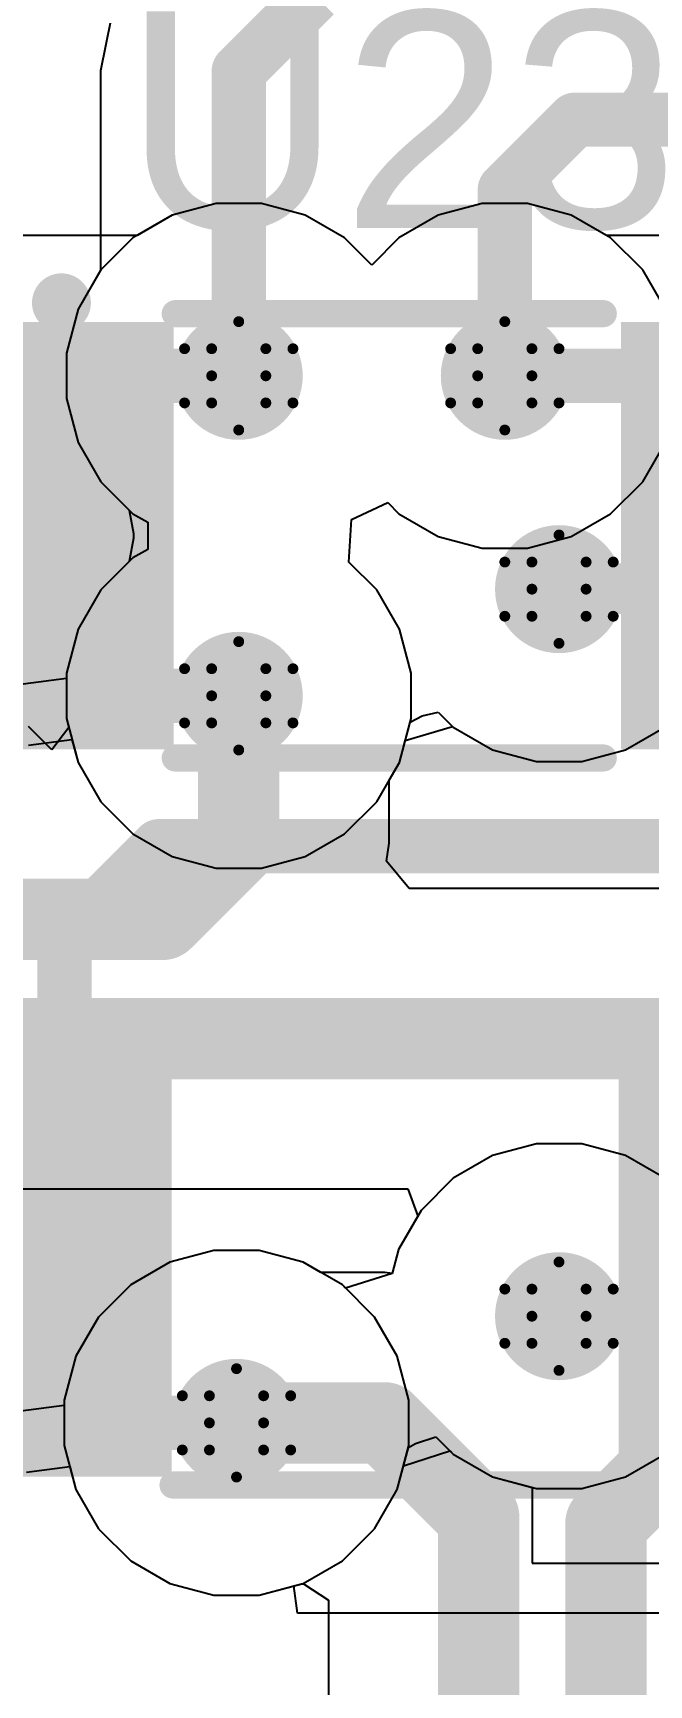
# Model space of a CAD drawing. Header units: inches. Extents: x -3 to 5437, y -3 to 5435.
# Drawn here: x 84.66 to 87.55, y 93.42 to 101.17 of the extents above; entities that cross this region are included whole.
import ezdxf

# ---------------------------------------------------------------- set-up
doc = ezdxf.new("R2010")
doc.units = ezdxf.units.IN
for name, color, linetype in [('Bottom Layer', 5, 'Continuous'), ('Drill Drawing', 1, 'Continuous'), ('GND', 16, 'Continuous'), ('PWR', 76, 'Continuous'), ('Top Layer', 1, 'Continuous'), ('Top Overlay', 2, 'Continuous'), ('Top Paste', 8, 'Continuous'), ('Top Solder', 216, 'Continuous'), ('Via Holes', 16, 'Continuous')]:
    doc.layers.add(name, color=color, linetype=linetype)
doc.styles.add('Arial', font='', dxfattribs={"height": 0.2})
doc.styles.get('Arial').set_extended_font_data('Arial')

# ---------------------------------------------------------------- blocks, each defined once
blk = doc.blocks.new('TXB0102DCUT_57')
at = {"layer": 'Top Layer'}
for points in [[(-1.95, 0.9), (-1.15, 0.9), (-1.15, 0.6), (-1.95, 0.6)], [(1.15, 0.9), (1.95, 0.9), (1.95, 0.6), (1.15, 0.6)], [(-1.95, 0.4), (-1.15, 0.4), (-1.15, 0.1), (-1.95, 0.1)], [(1.15, 0.4), (1.95, 0.4), (1.95, 0.1), (1.15, 0.1)], [(-1.95, -0.1), (-1.15, -0.1), (-1.15, -0.4), (-1.95, -0.4)], [(1.15, -0.1), (1.95, -0.1), (1.95, -0.4), (1.15, -0.4)], [(-1.95, -0.6), (-1.15, -0.6), (-1.15, -0.9), (-1.95, -0.9)], [(1.15, -0.6), (1.95, -0.6), (1.95, -0.9), (1.15, -0.9)]]:
    blk.add_hatch(color=1, dxfattribs=at).paths.add_polyline_path(points)
at = {"layer": 'Top Paste'}
for points in [[(-1.95, 0.9), (-1.15, 0.9), (-1.15, 0.6), (-1.95, 0.6)], [(1.15, 0.9), (1.95, 0.9), (1.95, 0.6), (1.15, 0.6)], [(-1.95, 0.4), (-1.15, 0.4), (-1.15, 0.1), (-1.95, 0.1)], [(1.15, 0.4), (1.95, 0.4), (1.95, 0.1), (1.15, 0.1)], [(-1.95, -0.1), (-1.15, -0.1), (-1.15, -0.4), (-1.95, -0.4)], [(1.15, -0.1), (1.95, -0.1), (1.95, -0.4), (1.15, -0.4)], [(-1.95, -0.6), (-1.15, -0.6), (-1.15, -0.9), (-1.95, -0.9)], [(1.15, -0.6), (1.95, -0.6), (1.95, -0.9), (1.15, -0.9)]]:
    blk.add_hatch(color=8, dxfattribs=at).paths.add_polyline_path(points)
at = {"layer": 'Top Solder'}
for points in [[(-2.0516, 1.0016), (-1.0484, 1.0016), (-1.0484, 0.4984), (-2.0516, 0.4984)], [(1.0484, 1.0016), (2.0516, 1.0016), (2.0516, 0.4984), (1.0484, 0.4984)], [(-2.0516, 0.5016), (-1.0484, 0.5016), (-1.0484, -0.0016), (-2.0516, -0.0016)], [(1.0484, 0.5016), (2.0516, 0.5016), (2.0516, -0.0016), (1.0484, -0.0016)], [(-2.0516, 0.0016), (-1.0484, 0.0016), (-1.0484, -0.5016), (-2.0516, -0.5016)], [(1.0484, 0.0016), (2.0516, 0.0016), (2.0516, -0.5016), (1.0484, -0.5016)], [(-2.0516, -0.4984), (-1.0484, -0.4984), (-1.0484, -1.0016), (-2.0516, -1.0016)], [(1.0484, -0.4984), (2.0516, -0.4984), (2.0516, -1.0016), (1.0484, -1.0016)]]:
    blk.add_hatch(color=216, dxfattribs=at).paths.add_polyline_path(points)
at = {"layer": 'Top Overlay'}
for points in [[(-1.5367, 1.0922, 0.2, 0.2, 1), (-1.6129, 1.0922, 0.2, 0.2, 1)], [(-1.6629, 1.0922, 0.1, 0.1, 1), (-1.5629, 1.0922, 0.1, 0.1, 1)], [(-1.5867, 1.0922, 0.1, 0.1, 1), (-1.4867, 1.0922, 0.1, 0.1, 1)], [(-1.0732, 1.0414, 0.0635, 0.0635, 1), (-1.0096, 1.0414, 0.0635, 0.0635, 1)], [(0.9334, 1.0414, 0.0635, 0.0635, 1), (0.997, 1.0414, 0.0635, 0.0635, 1)], [(-1.0732, -1.0414, 0.0635, 0.0635, 1), (-1.0096, -1.0414, 0.0635, 0.0635, 1)], [(0.9334, -1.0414, 0.0635, 0.0635, 1), (0.997, -1.0414, 0.0635, 0.0635, 1)]]:
    blk.add_lwpolyline(points, format="xyseb", close=True, dxfattribs=at)
for points in [[(-1.0414, 1.0414, 0.127, 0.127, 0), (0.9652, 1.0414, 0.127, 0.127, 0)], [(-1.0414, -1.0414, 0.127, 0.127, 0), (0.9652, -1.0414, 0.127, 0.127, 0)]]:
    blk.add_lwpolyline(points, format="xyseb", dxfattribs=at)
blk = doc.blocks.new('TXB0102DCUT_66')
at = {"layer": 'Top Layer'}
for points in [[(-1.95, 0.9), (-1.15, 0.9), (-1.15, 0.6), (-1.95, 0.6)], [(1.15, 0.9), (1.95, 0.9), (1.95, 0.6), (1.15, 0.6)], [(-1.95, 0.4), (-1.15, 0.4), (-1.15, 0.1), (-1.95, 0.1)], [(1.15, 0.4), (1.95, 0.4), (1.95, 0.1), (1.15, 0.1)], [(-1.95, -0.1), (-1.15, -0.1), (-1.15, -0.4), (-1.95, -0.4)], [(1.15, -0.1), (1.95, -0.1), (1.95, -0.4), (1.15, -0.4)], [(-1.95, -0.6), (-1.15, -0.6), (-1.15, -0.9), (-1.95, -0.9)], [(1.15, -0.6), (1.95, -0.6), (1.95, -0.9), (1.15, -0.9)]]:
    blk.add_hatch(color=1, dxfattribs=at).paths.add_polyline_path(points)
at = {"layer": 'Top Paste'}
for points in [[(-1.95, 0.9), (-1.15, 0.9), (-1.15, 0.6), (-1.95, 0.6)], [(1.15, 0.9), (1.95, 0.9), (1.95, 0.6), (1.15, 0.6)], [(-1.95, 0.4), (-1.15, 0.4), (-1.15, 0.1), (-1.95, 0.1)], [(1.15, 0.4), (1.95, 0.4), (1.95, 0.1), (1.15, 0.1)], [(-1.95, -0.1), (-1.15, -0.1), (-1.15, -0.4), (-1.95, -0.4)], [(1.15, -0.1), (1.95, -0.1), (1.95, -0.4), (1.15, -0.4)], [(-1.95, -0.6), (-1.15, -0.6), (-1.15, -0.9), (-1.95, -0.9)], [(1.15, -0.6), (1.95, -0.6), (1.95, -0.9), (1.15, -0.9)]]:
    blk.add_hatch(color=8, dxfattribs=at).paths.add_polyline_path(points)
at = {"layer": 'Top Solder'}
for points in [[(-2.0516, 1.0016), (-1.0484, 1.0016), (-1.0484, 0.4984), (-2.0516, 0.4984)], [(1.0484, 1.0016), (2.0516, 1.0016), (2.0516, 0.4984), (1.0484, 0.4984)], [(-2.0516, 0.5016), (-1.0484, 0.5016), (-1.0484, -0.0016), (-2.0516, -0.0016)], [(1.0484, 0.5016), (2.0516, 0.5016), (2.0516, -0.0016), (1.0484, -0.0016)], [(-2.0516, 0.0016), (-1.0484, 0.0016), (-1.0484, -0.5016), (-2.0516, -0.5016)], [(1.0484, 0.0016), (2.0516, 0.0016), (2.0516, -0.5016), (1.0484, -0.5016)], [(-2.0516, -0.4984), (-1.0484, -0.4984), (-1.0484, -1.0016), (-2.0516, -1.0016)], [(1.0484, -0.4984), (2.0516, -0.4984), (2.0516, -1.0016), (1.0484, -1.0016)]]:
    blk.add_hatch(color=216, dxfattribs=at).paths.add_polyline_path(points)
at = {"layer": 'Top Overlay'}
for points in [[(-1.5367, 1.0922, 0.2, 0.2, 1), (-1.6129, 1.0922, 0.2, 0.2, 1)], [(-1.6629, 1.0922, 0.1, 0.1, 1), (-1.5629, 1.0922, 0.1, 0.1, 1)], [(-1.5867, 1.0922, 0.1, 0.1, 1), (-1.4867, 1.0922, 0.1, 0.1, 1)], [(-1.0732, 1.0414, 0.0635, 0.0635, 1), (-1.0096, 1.0414, 0.0635, 0.0635, 1)], [(0.9334, 1.0414, 0.0635, 0.0635, 1), (0.997, 1.0414, 0.0635, 0.0635, 1)], [(-1.0732, -1.0414, 0.0635, 0.0635, 1), (-1.0096, -1.0414, 0.0635, 0.0635, 1)], [(0.9334, -1.0414, 0.0635, 0.0635, 1), (0.997, -1.0414, 0.0635, 0.0635, 1)]]:
    blk.add_lwpolyline(points, format="xyseb", close=True, dxfattribs=at)
for points in [[(-1.0414, 1.0414, 0.127, 0.127, 0), (0.9652, 1.0414, 0.127, 0.127, 0)], [(-1.0414, -1.0414, 0.127, 0.127, 0), (0.9652, -1.0414, 0.127, 0.127, 0)]]:
    blk.add_lwpolyline(points, format="xyseb", dxfattribs=at)

msp = doc.modelspace()

# ---------------------------------------------------------------- hatches: boundary and pattern name
at = {"layer": 'Bottom Layer'}
h = msp.add_hatch(color=5, dxfattribs=at)
edge = h.paths.add_edge_path()
edge.add_arc((85.6234, 99.5614), 0.3, 0, 360)
h = msp.add_hatch(color=5, dxfattribs=at)
edge = h.paths.add_edge_path()
edge.add_arc((86.8706, 99.5614), 0.3, 0, 360)
h = msp.add_hatch(color=5, dxfattribs=at)
edge = h.paths.add_edge_path()
edge.add_arc((87.1247, 98.5614), 0.3, 0, 360)
h = msp.add_hatch(color=5, dxfattribs=at)
edge = h.paths.add_edge_path()
edge.add_arc((85.6234, 98.0614), 0.3, 0, 360)
h = msp.add_hatch(color=5, dxfattribs=at)
edge = h.paths.add_edge_path()
edge.add_arc((87.1247, 95.1533), 0.3, 0, 360)
h = msp.add_hatch(color=5, dxfattribs=at)
edge = h.paths.add_edge_path()
edge.add_arc((85.6129, 94.6533), 0.3, 0, 360)
at = {"layer": 'GND'}
h = msp.add_hatch(color=16, dxfattribs=at)
edge = h.paths.add_edge_path()
edge.add_arc((85.6234, 99.5614), 0.3, 0, 360)
h = msp.add_hatch(color=16, dxfattribs=at)
edge = h.paths.add_edge_path()
edge.add_arc((86.8706, 99.5614), 0.3, 0, 360)
h = msp.add_hatch(color=16, dxfattribs=at)
edge = h.paths.add_edge_path()
edge.add_arc((87.1247, 98.5614), 0.3, 0, 360)
h = msp.add_hatch(color=16, dxfattribs=at)
edge = h.paths.add_edge_path()
edge.add_arc((85.6234, 98.0614), 0.3, 0, 360)
h = msp.add_hatch(color=16, dxfattribs=at)
edge = h.paths.add_edge_path()
edge.add_arc((87.1247, 95.1533), 0.3, 0, 360)
h = msp.add_hatch(color=16, dxfattribs=at)
edge = h.paths.add_edge_path()
edge.add_arc((85.6129, 94.6533), 0.3, 0, 360)
at = {"layer": 'PWR'}
h = msp.add_hatch(color=76, dxfattribs=at)
edge = h.paths.add_edge_path()
edge.add_arc((85.6234, 99.5614), 0.3, 0, 360)
h = msp.add_hatch(color=76, dxfattribs=at)
edge = h.paths.add_edge_path()
edge.add_arc((86.8706, 99.5614), 0.3, 0, 360)
h = msp.add_hatch(color=76, dxfattribs=at)
edge = h.paths.add_edge_path()
edge.add_arc((87.1247, 98.5614), 0.3, 0, 360)
h = msp.add_hatch(color=76, dxfattribs=at)
edge = h.paths.add_edge_path()
edge.add_arc((85.6234, 98.0614), 0.3, 0, 360)
h = msp.add_hatch(color=76, dxfattribs=at)
edge = h.paths.add_edge_path()
edge.add_arc((87.1247, 95.1533), 0.3, 0, 360)
h = msp.add_hatch(color=76, dxfattribs=at)
edge = h.paths.add_edge_path()
edge.add_arc((85.6129, 94.6533), 0.3, 0, 360)
at = {"layer": 'Top Layer'}
h = msp.add_hatch(color=1, dxfattribs=at)
edge = h.paths.add_edge_path()
edge.add_arc((85.6234, 99.5614), 0.3, 0, 360)
h = msp.add_hatch(color=1, dxfattribs=at)
edge = h.paths.add_edge_path()
edge.add_arc((86.8706, 99.5614), 0.3, 0, 360)
for points in [[(84.7329, 99.1824), (83.781, 99.1824), (83.781, 98.9606), (84.7329, 98.9606)], [(84.8171, 98.6606), (83.781, 98.6606), (83.781, 98.4452), (84.8171, 98.4452)], [(87.9171, 98.6824), (86.881, 98.6824), (86.881, 98.4452), (87.9171, 98.4452)], [(84.7224, 95.7743), (83.7706, 95.7743), (83.7706, 95.5525), (84.7224, 95.5525)], [(84.8066, 95.2525), (83.7706, 95.2525), (83.7706, 95.0371), (84.8066, 95.0371)], [(87.9066, 95.2743), (86.8706, 95.2743), (86.8706, 95.0372), (87.9066, 95.0372)]]:
    msp.add_hatch(color=1, dxfattribs=at).paths.add_polyline_path(points)
h = msp.add_hatch(color=1, dxfattribs=at)
edge = h.paths.add_edge_path()
edge.add_arc((87.1247, 98.5614), 0.3, 0, 360)
h = msp.add_hatch(color=1, dxfattribs=at)
edge = h.paths.add_edge_path()
edge.add_arc((85.6234, 98.0614), 0.3, 0, 360)
h = msp.add_hatch(color=1, dxfattribs=at)
edge = h.paths.add_edge_path()
edge.add_arc((87.1247, 95.1533), 0.3, 0, 360)
h = msp.add_hatch(color=1, dxfattribs=at)
edge = h.paths.add_edge_path()
edge.add_arc((85.6129, 94.6533), 0.3, 0, 360)
at = {"layer": 'Via Holes'}
h = msp.add_hatch(color=7, dxfattribs=at)
edge = h.paths.add_edge_path()
edge.add_arc((85.6234, 99.5614), 0.15, 0, 360)
h = msp.add_hatch(color=7, dxfattribs=at)
edge = h.paths.add_edge_path()
edge.add_arc((86.8706, 99.5614), 0.15, 0, 360)
h = msp.add_hatch(color=7, dxfattribs=at)
edge = h.paths.add_edge_path()
edge.add_arc((87.1247, 98.5614), 0.15, 0, 360)
h = msp.add_hatch(color=7, dxfattribs=at)
edge = h.paths.add_edge_path()
edge.add_arc((85.6234, 98.0614), 0.15, 0, 360)
h = msp.add_hatch(color=7, dxfattribs=at)
edge = h.paths.add_edge_path()
edge.add_arc((87.1247, 95.1533), 0.15, 0, 360)
h = msp.add_hatch(color=7, dxfattribs=at)
edge = h.paths.add_edge_path()
edge.add_arc((85.6129, 94.6533), 0.15, 0, 360)

# ---------------------------------------------------------------- linework, layer by layer
at = {"layer": 'Bottom Layer'}
for p, q in [((85.0252, 101.2382), (84.976, 100.9904)), ((84.976, 100.9904), (84.976, 100.056)), ((84.976, 100.056), (84.8705, 99.8732)), ((84.8705, 99.8732), (84.8154, 99.6677)), ((84.8154, 99.6677), (84.8154, 99.455)), ((84.8154, 99.455), (84.8705, 99.2495)), ((84.8705, 99.2495), (84.9768, 99.0652)), ((84.9768, 99.0652), (85.1273, 98.9148)), ((85.1273, 98.9148), (85.1965, 98.8749)), ((85.1965, 98.8749), (85.1965, 98.7479)), ((85.1965, 98.7479), (85.1273, 98.7079)), ((85.1273, 98.7079), (84.9768, 98.5575)), ((84.9768, 98.5575), (84.8705, 98.3732)), ((84.8705, 98.3732), (84.8154, 98.1677)), ((84.8154, 98.1677), (84.8154, 97.955)), ((84.8154, 97.955), (84.8266, 97.913)), ((86.4266, 97.9372), (86.4831, 97.9672)), ((86.4831, 97.9672), (86.5584, 97.985)), ((86.5584, 97.985), (86.6286, 97.9148)), ((84.7467, 97.8089), (84.6385, 97.9181)), ((84.8266, 97.913), (84.7467, 97.8089)), ((86.3763, 97.7495), (86.4266, 97.9372)), ((86.6286, 97.9148), (86.8129, 97.8084)), ((87.4366, 97.8084), (87.6209, 97.9148)), ((86.8129, 97.8084), (87.0184, 97.7534)), ((87.2311, 97.7534), (87.4366, 97.8084)), ((86.3279, 97.6656), (86.3763, 97.7495)), ((87.0184, 97.7534), (87.2311, 97.7534)), ((86.3279, 97.3709), (86.3279, 97.6656)), ((86.3167, 97.2859), (86.3279, 97.3709)), ((86.4223, 97.1589), (86.3167, 97.2859)), ((88.0326, 97.1589), (86.4223, 97.1589)), ((74.661, 95.7499), (86.4164, 95.7499)), ((86.4164, 95.7499), (86.4628, 95.6229)), ((86.4628, 95.6229), (86.3718, 95.4652)), ((85.301, 95.4062), (85.1168, 95.2998)), ((85.5065, 95.4613), (85.301, 95.4062)), ((85.7193, 95.4613), (85.5065, 95.4613)), ((85.9248, 95.4062), (85.7193, 95.4613)), ((86.0086, 95.3578), (85.9248, 95.4062)), ((86.3718, 95.4652), (86.3418, 95.3533)), ((86.3074, 95.3578), (86.0086, 95.3578)), ((86.3418, 95.3533), (86.3074, 95.3578)), ((85.1168, 95.2998), (84.9664, 95.1494)), ((84.9664, 95.1494), (84.86, 94.9652)), ((84.86, 94.9652), (84.8049, 94.7597)), ((84.8049, 94.7597), (84.8049, 94.5469)), ((84.8049, 94.5469), (84.86, 94.3414)), ((84.86, 94.3414), (84.9664, 94.1572)), ((84.9664, 94.1572), (85.1168, 94.0067)), ((85.1168, 94.0067), (85.301, 93.9003)), ((85.301, 93.9003), (85.5065, 93.8453)), ((85.7193, 93.8453), (85.9168, 93.8982)), ((85.9168, 93.8982), (85.9271, 93.8988)), ((85.9271, 93.8988), (86.0438, 93.8224)), ((85.5065, 93.8453), (85.7193, 93.8453)), ((86.0438, 93.8224), (86.0438, 89.1446))]:
    msp.add_line(p, q, dxfattribs=at)
for points in [[(85.6234, 100.9904, 0.254, 0.254, 0), (85.979, 101.346, 0.254, 0.254, 0)], [(85.6234, 99.5614, 0.254, 0.254, 0), (85.6234, 100.9904, 0.254, 0.254, 0)], [(86.8706, 100.4342, 0.254, 0.254, 0), (87.1982, 100.7618, 0.254, 0.254, 0)], [(87.1982, 100.7618, 0.254, 0.254, 0), (93.9038, 100.7618, 0.254, 0.254, 0)], [(86.8706, 99.5614, 0.254, 0.254, 0), (86.8706, 100.4342, 0.254, 0.254, 0)], [(85.6234, 97.3709, 0.381, 0.381, 0), (85.6234, 98.0614, 0.381, 0.381, 0)], [(85.2657, 97.0132, 0.381, 0.381, 0), (85.6234, 97.3709, 0.381, 0.381, 0)], [(75.0399, 97.0132, 0.381, 0.381, 0), (85.2657, 97.0132, 0.381, 0.381, 0)], [(74.661, 96.4544, 0.381, 0.381, 0), (88.3244, 96.4544, 0.381, 0.381, 0)], [(85.6129, 94.6533, 0.381, 0.381, 0), (86.3074, 94.6533, 0.381, 0.381, 0)], [(86.3074, 94.6533, 0.381, 0.381, 0), (86.7484, 94.2123, 0.381, 0.381, 0)], [(87.3446, 94.1823, 0.381, 0.381, 0), (87.8156, 94.6533, 0.381, 0.381, 0)], [(86.7484, 88.7975, 0.381, 0.381, 0), (86.7484, 94.2123, 0.381, 0.381, 0)], [(87.3446, 88.5902, 0.381, 0.381, 0), (87.3446, 94.1823, 0.381, 0.381, 0)]]:
    msp.add_lwpolyline(points, format="xyseb", dxfattribs=at)
for points in [[(85.5599, 100.9904, 0.127, 0.127, 1), (85.6869, 100.9904, 0.127, 0.127, 1)], [(85.5599, 100.9904, 0.127, 0.127, 1), (85.6869, 100.9904, 0.127, 0.127, 1)], [(87.1347, 100.7618, 0.127, 0.127, 1), (87.2617, 100.7618, 0.127, 0.127, 1)], [(87.1347, 100.7618, 0.127, 0.127, 1), (87.2617, 100.7618, 0.127, 0.127, 1)], [(86.8071, 100.4342, 0.127, 0.127, 1), (86.9341, 100.4342, 0.127, 0.127, 1)], [(86.8071, 100.4342, 0.127, 0.127, 1), (86.9341, 100.4342, 0.127, 0.127, 1)], [(85.5599, 99.5614, 0.127, 0.127, 1), (85.6869, 99.5614, 0.127, 0.127, 1)], [(86.8071, 99.5614, 0.127, 0.127, 1), (86.9341, 99.5614, 0.127, 0.127, 1)], [(85.5281, 98.0614, 0.1905, 0.1905, 1), (85.7186, 98.0614, 0.1905, 0.1905, 1)], [(85.5281, 97.3709, 0.1905, 0.1905, 1), (85.7186, 97.3709, 0.1905, 0.1905, 1)], [(85.5281, 97.3709, 0.1905, 0.1905, 1), (85.7186, 97.3709, 0.1905, 0.1905, 1)], [(85.1704, 97.0132, 0.1905, 0.1905, 1), (85.3609, 97.0132, 0.1905, 0.1905, 1)], [(85.1704, 97.0132, 0.1905, 0.1905, 1), (85.3609, 97.0132, 0.1905, 0.1905, 1)], [(85.5177, 94.6533, 0.1905, 0.1905, 1), (85.7082, 94.6533, 0.1905, 0.1905, 1)], [(86.2122, 94.6533, 0.1905, 0.1905, 1), (86.4027, 94.6533, 0.1905, 0.1905, 1)], [(86.2122, 94.6533, 0.1905, 0.1905, 1), (86.4027, 94.6533, 0.1905, 0.1905, 1)], [(86.6531, 94.2123, 0.1905, 0.1905, 1), (86.8436, 94.2123, 0.1905, 0.1905, 1)], [(86.6531, 94.2123, 0.1905, 0.1905, 1), (86.8436, 94.2123, 0.1905, 0.1905, 1)], [(87.2493, 94.1823, 0.1905, 0.1905, 1), (87.4398, 94.1823, 0.1905, 0.1905, 1)], [(87.2493, 94.1823, 0.1905, 0.1905, 1), (87.4398, 94.1823, 0.1905, 0.1905, 1)]]:
    msp.add_lwpolyline(points, format="xyseb", close=True, dxfattribs=at)
at = {"layer": 'Drill Drawing'}
for points in [[(85.4964, 99.6884, 0.0508, 0.0508, 0), (85.6234, 99.8154, 0.0508, 0.0508, 0)], [(85.6234, 99.8154, 0.0508, 0.0508, 0), (85.7504, 99.6884, 0.0508, 0.0508, 0)], [(86.7436, 99.6884, 0.0508, 0.0508, 0), (86.8706, 99.8154, 0.0508, 0.0508, 0)], [(86.8706, 99.8154, 0.0508, 0.0508, 0), (86.9976, 99.6884, 0.0508, 0.0508, 0)], [(85.3694, 99.6884, 0.0508, 0.0508, 0), (85.4964, 99.5614, 0.0508, 0.0508, 0)], [(85.3694, 99.6884, 0.0508, 0.0508, 0), (85.4964, 99.6884, 0.0508, 0.0508, 0)], [(85.7504, 99.6884, 0.0508, 0.0508, 0), (85.8774, 99.6884, 0.0508, 0.0508, 0)], [(85.7504, 99.5614, 0.0508, 0.0508, 0), (85.8774, 99.6884, 0.0508, 0.0508, 0)], [(86.6166, 99.6884, 0.0508, 0.0508, 0), (86.7436, 99.5614, 0.0508, 0.0508, 0)], [(86.6166, 99.6884, 0.0508, 0.0508, 0), (86.7436, 99.6884, 0.0508, 0.0508, 0)], [(86.9976, 99.6884, 0.0508, 0.0508, 0), (87.1246, 99.6884, 0.0508, 0.0508, 0)], [(86.9976, 99.5614, 0.0508, 0.0508, 0), (87.1246, 99.6884, 0.0508, 0.0508, 0)], [(85.3694, 99.4344, 0.0508, 0.0508, 0), (85.4964, 99.5614, 0.0508, 0.0508, 0)], [(85.7504, 99.5614, 0.0508, 0.0508, 0), (85.8774, 99.4344, 0.0508, 0.0508, 0)], [(86.6166, 99.4344, 0.0508, 0.0508, 0), (86.7436, 99.5614, 0.0508, 0.0508, 0)], [(86.9976, 99.5614, 0.0508, 0.0508, 0), (87.1246, 99.4344, 0.0508, 0.0508, 0)], [(85.3694, 99.4344, 0.0508, 0.0508, 0), (85.4964, 99.4344, 0.0508, 0.0508, 0)], [(85.4964, 99.4344, 0.0508, 0.0508, 0), (85.6234, 99.3074, 0.0508, 0.0508, 0)], [(85.6234, 99.3074, 0.0508, 0.0508, 0), (85.7504, 99.4344, 0.0508, 0.0508, 0)], [(85.7504, 99.4344, 0.0508, 0.0508, 0), (85.8774, 99.4344, 0.0508, 0.0508, 0)], [(86.6166, 99.4344, 0.0508, 0.0508, 0), (86.7436, 99.4344, 0.0508, 0.0508, 0)], [(86.7436, 99.4344, 0.0508, 0.0508, 0), (86.8706, 99.3074, 0.0508, 0.0508, 0)], [(86.8706, 99.3074, 0.0508, 0.0508, 0), (86.9976, 99.4344, 0.0508, 0.0508, 0)], [(86.9976, 99.4344, 0.0508, 0.0508, 0), (87.1246, 99.4344, 0.0508, 0.0508, 0)], [(86.9977, 98.6884, 0.0508, 0.0508, 0), (87.1247, 98.8154, 0.0508, 0.0508, 0)], [(87.1247, 98.8154, 0.0508, 0.0508, 0), (87.2517, 98.6884, 0.0508, 0.0508, 0)], [(86.8707, 98.6884, 0.0508, 0.0508, 0), (86.9977, 98.5614, 0.0508, 0.0508, 0)], [(86.8707, 98.6884, 0.0508, 0.0508, 0), (86.9977, 98.6884, 0.0508, 0.0508, 0)], [(87.2517, 98.6884, 0.0508, 0.0508, 0), (87.3787, 98.6884, 0.0508, 0.0508, 0)], [(87.2517, 98.5614, 0.0508, 0.0508, 0), (87.3787, 98.6884, 0.0508, 0.0508, 0)], [(86.8707, 98.4344, 0.0508, 0.0508, 0), (86.9977, 98.5614, 0.0508, 0.0508, 0)], [(87.2517, 98.5614, 0.0508, 0.0508, 0), (87.3787, 98.4344, 0.0508, 0.0508, 0)], [(86.8707, 98.4344, 0.0508, 0.0508, 0), (86.9977, 98.4344, 0.0508, 0.0508, 0)], [(86.9977, 98.4344, 0.0508, 0.0508, 0), (87.1247, 98.3074, 0.0508, 0.0508, 0)], [(87.1247, 98.3074, 0.0508, 0.0508, 0), (87.2517, 98.4344, 0.0508, 0.0508, 0)], [(87.2517, 98.4344, 0.0508, 0.0508, 0), (87.3787, 98.4344, 0.0508, 0.0508, 0)], [(85.4964, 98.1884, 0.0508, 0.0508, 0), (85.6234, 98.3154, 0.0508, 0.0508, 0)], [(85.6234, 98.3154, 0.0508, 0.0508, 0), (85.7504, 98.1884, 0.0508, 0.0508, 0)], [(85.3694, 98.1884, 0.0508, 0.0508, 0), (85.4964, 98.0614, 0.0508, 0.0508, 0)], [(85.3694, 98.1884, 0.0508, 0.0508, 0), (85.4964, 98.1884, 0.0508, 0.0508, 0)], [(85.7504, 98.1884, 0.0508, 0.0508, 0), (85.8774, 98.1884, 0.0508, 0.0508, 0)], [(85.7504, 98.0614, 0.0508, 0.0508, 0), (85.8774, 98.1884, 0.0508, 0.0508, 0)], [(85.3694, 97.9344, 0.0508, 0.0508, 0), (85.4964, 98.0614, 0.0508, 0.0508, 0)], [(85.7504, 98.0614, 0.0508, 0.0508, 0), (85.8774, 97.9344, 0.0508, 0.0508, 0)], [(85.3694, 97.9344, 0.0508, 0.0508, 0), (85.4964, 97.9344, 0.0508, 0.0508, 0)], [(85.4964, 97.9344, 0.0508, 0.0508, 0), (85.6234, 97.8074, 0.0508, 0.0508, 0)], [(85.6234, 97.8074, 0.0508, 0.0508, 0), (85.7504, 97.9344, 0.0508, 0.0508, 0)], [(85.7504, 97.9344, 0.0508, 0.0508, 0), (85.8774, 97.9344, 0.0508, 0.0508, 0)], [(86.9977, 95.2803, 0.0508, 0.0508, 0), (87.1247, 95.4073, 0.0508, 0.0508, 0)], [(87.1247, 95.4073, 0.0508, 0.0508, 0), (87.2517, 95.2803, 0.0508, 0.0508, 0)], [(86.8707, 95.2803, 0.0508, 0.0508, 0), (86.9977, 95.1533, 0.0508, 0.0508, 0)], [(86.8707, 95.2803, 0.0508, 0.0508, 0), (86.9977, 95.2803, 0.0508, 0.0508, 0)], [(87.2517, 95.2803, 0.0508, 0.0508, 0), (87.3787, 95.2803, 0.0508, 0.0508, 0)], [(87.2517, 95.1533, 0.0508, 0.0508, 0), (87.3787, 95.2803, 0.0508, 0.0508, 0)], [(86.8707, 95.0263, 0.0508, 0.0508, 0), (86.9977, 95.1533, 0.0508, 0.0508, 0)], [(87.2517, 95.1533, 0.0508, 0.0508, 0), (87.3787, 95.0263, 0.0508, 0.0508, 0)], [(86.8707, 95.0263, 0.0508, 0.0508, 0), (86.9977, 95.0263, 0.0508, 0.0508, 0)], [(86.9977, 95.0263, 0.0508, 0.0508, 0), (87.1247, 94.8993, 0.0508, 0.0508, 0)], [(87.1247, 94.8993, 0.0508, 0.0508, 0), (87.2517, 95.0263, 0.0508, 0.0508, 0)], [(87.2517, 95.0263, 0.0508, 0.0508, 0), (87.3787, 95.0263, 0.0508, 0.0508, 0)], [(85.4859, 94.7803, 0.0508, 0.0508, 0), (85.6129, 94.9073, 0.0508, 0.0508, 0)], [(85.6129, 94.9073, 0.0508, 0.0508, 0), (85.7399, 94.7803, 0.0508, 0.0508, 0)], [(85.3589, 94.7803, 0.0508, 0.0508, 0), (85.4859, 94.6533, 0.0508, 0.0508, 0)], [(85.3589, 94.7803, 0.0508, 0.0508, 0), (85.4859, 94.7803, 0.0508, 0.0508, 0)], [(85.7399, 94.7803, 0.0508, 0.0508, 0), (85.8669, 94.7803, 0.0508, 0.0508, 0)], [(85.7399, 94.6533, 0.0508, 0.0508, 0), (85.8669, 94.7803, 0.0508, 0.0508, 0)], [(85.3589, 94.5263, 0.0508, 0.0508, 0), (85.4859, 94.6533, 0.0508, 0.0508, 0)], [(85.7399, 94.6533, 0.0508, 0.0508, 0), (85.8669, 94.5263, 0.0508, 0.0508, 0)], [(85.3589, 94.5263, 0.0508, 0.0508, 0), (85.4859, 94.5263, 0.0508, 0.0508, 0)], [(85.4859, 94.5263, 0.0508, 0.0508, 0), (85.6129, 94.3993, 0.0508, 0.0508, 0)], [(85.6129, 94.3993, 0.0508, 0.0508, 0), (85.7399, 94.5263, 0.0508, 0.0508, 0)], [(85.7399, 94.5263, 0.0508, 0.0508, 0), (85.8669, 94.5263, 0.0508, 0.0508, 0)]]:
    msp.add_lwpolyline(points, format="xyseb", dxfattribs=at)
for points in [[(85.6107, 99.8154, 0.0254, 0.0254, 1), (85.6361, 99.8154, 0.0254, 0.0254, 1)], [(85.6107, 99.8154, 0.0254, 0.0254, 1), (85.6361, 99.8154, 0.0254, 0.0254, 1)], [(86.8579, 99.8154, 0.0254, 0.0254, 1), (86.8833, 99.8154, 0.0254, 0.0254, 1)], [(86.8579, 99.8154, 0.0254, 0.0254, 1), (86.8833, 99.8154, 0.0254, 0.0254, 1)], [(85.3567, 99.6884, 0.0254, 0.0254, 1), (85.3821, 99.6884, 0.0254, 0.0254, 1)], [(85.3567, 99.6884, 0.0254, 0.0254, 1), (85.3821, 99.6884, 0.0254, 0.0254, 1)], [(85.4837, 99.6884, 0.0254, 0.0254, 1), (85.5091, 99.6884, 0.0254, 0.0254, 1)], [(85.4837, 99.6884, 0.0254, 0.0254, 1), (85.5091, 99.6884, 0.0254, 0.0254, 1)], [(85.7377, 99.6884, 0.0254, 0.0254, 1), (85.7631, 99.6884, 0.0254, 0.0254, 1)], [(85.7377, 99.6884, 0.0254, 0.0254, 1), (85.7631, 99.6884, 0.0254, 0.0254, 1)], [(85.8647, 99.6884, 0.0254, 0.0254, 1), (85.8901, 99.6884, 0.0254, 0.0254, 1)], [(85.8647, 99.6884, 0.0254, 0.0254, 1), (85.8901, 99.6884, 0.0254, 0.0254, 1)], [(86.6039, 99.6884, 0.0254, 0.0254, 1), (86.6293, 99.6884, 0.0254, 0.0254, 1)], [(86.6039, 99.6884, 0.0254, 0.0254, 1), (86.6293, 99.6884, 0.0254, 0.0254, 1)], [(86.7309, 99.6884, 0.0254, 0.0254, 1), (86.7563, 99.6884, 0.0254, 0.0254, 1)], [(86.7309, 99.6884, 0.0254, 0.0254, 1), (86.7563, 99.6884, 0.0254, 0.0254, 1)], [(86.9849, 99.6884, 0.0254, 0.0254, 1), (87.0103, 99.6884, 0.0254, 0.0254, 1)], [(86.9849, 99.6884, 0.0254, 0.0254, 1), (87.0103, 99.6884, 0.0254, 0.0254, 1)], [(87.1119, 99.6884, 0.0254, 0.0254, 1), (87.1373, 99.6884, 0.0254, 0.0254, 1)], [(87.1119, 99.6884, 0.0254, 0.0254, 1), (87.1373, 99.6884, 0.0254, 0.0254, 1)], [(85.4837, 99.5614, 0.0254, 0.0254, 1), (85.5091, 99.5614, 0.0254, 0.0254, 1)], [(85.4837, 99.5614, 0.0254, 0.0254, 1), (85.5091, 99.5614, 0.0254, 0.0254, 1)], [(85.7377, 99.5614, 0.0254, 0.0254, 1), (85.7631, 99.5614, 0.0254, 0.0254, 1)], [(85.7377, 99.5614, 0.0254, 0.0254, 1), (85.7631, 99.5614, 0.0254, 0.0254, 1)], [(86.7309, 99.5614, 0.0254, 0.0254, 1), (86.7563, 99.5614, 0.0254, 0.0254, 1)], [(86.7309, 99.5614, 0.0254, 0.0254, 1), (86.7563, 99.5614, 0.0254, 0.0254, 1)], [(86.9849, 99.5614, 0.0254, 0.0254, 1), (87.0103, 99.5614, 0.0254, 0.0254, 1)], [(86.9849, 99.5614, 0.0254, 0.0254, 1), (87.0103, 99.5614, 0.0254, 0.0254, 1)], [(85.3567, 99.4344, 0.0254, 0.0254, 1), (85.3821, 99.4344, 0.0254, 0.0254, 1)], [(85.3567, 99.4344, 0.0254, 0.0254, 1), (85.3821, 99.4344, 0.0254, 0.0254, 1)], [(85.4837, 99.4344, 0.0254, 0.0254, 1), (85.5091, 99.4344, 0.0254, 0.0254, 1)], [(85.4837, 99.4344, 0.0254, 0.0254, 1), (85.5091, 99.4344, 0.0254, 0.0254, 1)], [(85.7377, 99.4344, 0.0254, 0.0254, 1), (85.7631, 99.4344, 0.0254, 0.0254, 1)], [(85.7377, 99.4344, 0.0254, 0.0254, 1), (85.7631, 99.4344, 0.0254, 0.0254, 1)], [(85.8647, 99.4344, 0.0254, 0.0254, 1), (85.8901, 99.4344, 0.0254, 0.0254, 1)], [(85.8647, 99.4344, 0.0254, 0.0254, 1), (85.8901, 99.4344, 0.0254, 0.0254, 1)], [(86.6039, 99.4344, 0.0254, 0.0254, 1), (86.6293, 99.4344, 0.0254, 0.0254, 1)], [(86.6039, 99.4344, 0.0254, 0.0254, 1), (86.6293, 99.4344, 0.0254, 0.0254, 1)], [(86.7309, 99.4344, 0.0254, 0.0254, 1), (86.7563, 99.4344, 0.0254, 0.0254, 1)], [(86.7309, 99.4344, 0.0254, 0.0254, 1), (86.7563, 99.4344, 0.0254, 0.0254, 1)], [(86.9849, 99.4344, 0.0254, 0.0254, 1), (87.0103, 99.4344, 0.0254, 0.0254, 1)], [(86.9849, 99.4344, 0.0254, 0.0254, 1), (87.0103, 99.4344, 0.0254, 0.0254, 1)], [(87.1119, 99.4344, 0.0254, 0.0254, 1), (87.1373, 99.4344, 0.0254, 0.0254, 1)], [(87.1119, 99.4344, 0.0254, 0.0254, 1), (87.1373, 99.4344, 0.0254, 0.0254, 1)], [(85.6107, 99.3074, 0.0254, 0.0254, 1), (85.6361, 99.3074, 0.0254, 0.0254, 1)], [(85.6107, 99.3074, 0.0254, 0.0254, 1), (85.6361, 99.3074, 0.0254, 0.0254, 1)], [(86.8579, 99.3074, 0.0254, 0.0254, 1), (86.8833, 99.3074, 0.0254, 0.0254, 1)], [(86.8579, 99.3074, 0.0254, 0.0254, 1), (86.8833, 99.3074, 0.0254, 0.0254, 1)], [(87.112, 98.8154, 0.0254, 0.0254, 1), (87.1374, 98.8154, 0.0254, 0.0254, 1)], [(87.112, 98.8154, 0.0254, 0.0254, 1), (87.1374, 98.8154, 0.0254, 0.0254, 1)], [(86.858, 98.6884, 0.0254, 0.0254, 1), (86.8834, 98.6884, 0.0254, 0.0254, 1)], [(86.858, 98.6884, 0.0254, 0.0254, 1), (86.8834, 98.6884, 0.0254, 0.0254, 1)], [(86.985, 98.6884, 0.0254, 0.0254, 1), (87.0104, 98.6884, 0.0254, 0.0254, 1)], [(86.985, 98.6884, 0.0254, 0.0254, 1), (87.0104, 98.6884, 0.0254, 0.0254, 1)], [(87.239, 98.6884, 0.0254, 0.0254, 1), (87.2644, 98.6884, 0.0254, 0.0254, 1)], [(87.239, 98.6884, 0.0254, 0.0254, 1), (87.2644, 98.6884, 0.0254, 0.0254, 1)], [(87.366, 98.6884, 0.0254, 0.0254, 1), (87.3914, 98.6884, 0.0254, 0.0254, 1)], [(87.366, 98.6884, 0.0254, 0.0254, 1), (87.3914, 98.6884, 0.0254, 0.0254, 1)], [(86.985, 98.5614, 0.0254, 0.0254, 1), (87.0104, 98.5614, 0.0254, 0.0254, 1)], [(86.985, 98.5614, 0.0254, 0.0254, 1), (87.0104, 98.5614, 0.0254, 0.0254, 1)], [(87.239, 98.5614, 0.0254, 0.0254, 1), (87.2644, 98.5614, 0.0254, 0.0254, 1)], [(87.239, 98.5614, 0.0254, 0.0254, 1), (87.2644, 98.5614, 0.0254, 0.0254, 1)], [(86.858, 98.4344, 0.0254, 0.0254, 1), (86.8834, 98.4344, 0.0254, 0.0254, 1)], [(86.858, 98.4344, 0.0254, 0.0254, 1), (86.8834, 98.4344, 0.0254, 0.0254, 1)], [(86.985, 98.4344, 0.0254, 0.0254, 1), (87.0104, 98.4344, 0.0254, 0.0254, 1)], [(86.985, 98.4344, 0.0254, 0.0254, 1), (87.0104, 98.4344, 0.0254, 0.0254, 1)], [(87.239, 98.4344, 0.0254, 0.0254, 1), (87.2644, 98.4344, 0.0254, 0.0254, 1)], [(87.239, 98.4344, 0.0254, 0.0254, 1), (87.2644, 98.4344, 0.0254, 0.0254, 1)], [(87.366, 98.4344, 0.0254, 0.0254, 1), (87.3914, 98.4344, 0.0254, 0.0254, 1)], [(87.366, 98.4344, 0.0254, 0.0254, 1), (87.3914, 98.4344, 0.0254, 0.0254, 1)], [(85.6107, 98.3154, 0.0254, 0.0254, 1), (85.6361, 98.3154, 0.0254, 0.0254, 1)], [(85.6107, 98.3154, 0.0254, 0.0254, 1), (85.6361, 98.3154, 0.0254, 0.0254, 1)], [(87.112, 98.3074, 0.0254, 0.0254, 1), (87.1374, 98.3074, 0.0254, 0.0254, 1)], [(87.112, 98.3074, 0.0254, 0.0254, 1), (87.1374, 98.3074, 0.0254, 0.0254, 1)], [(85.3567, 98.1884, 0.0254, 0.0254, 1), (85.3821, 98.1884, 0.0254, 0.0254, 1)], [(85.3567, 98.1884, 0.0254, 0.0254, 1), (85.3821, 98.1884, 0.0254, 0.0254, 1)], [(85.4837, 98.1884, 0.0254, 0.0254, 1), (85.5091, 98.1884, 0.0254, 0.0254, 1)], [(85.4837, 98.1884, 0.0254, 0.0254, 1), (85.5091, 98.1884, 0.0254, 0.0254, 1)], [(85.7377, 98.1884, 0.0254, 0.0254, 1), (85.7631, 98.1884, 0.0254, 0.0254, 1)], [(85.7377, 98.1884, 0.0254, 0.0254, 1), (85.7631, 98.1884, 0.0254, 0.0254, 1)], [(85.8647, 98.1884, 0.0254, 0.0254, 1), (85.8901, 98.1884, 0.0254, 0.0254, 1)], [(85.8647, 98.1884, 0.0254, 0.0254, 1), (85.8901, 98.1884, 0.0254, 0.0254, 1)], [(85.4837, 98.0614, 0.0254, 0.0254, 1), (85.5091, 98.0614, 0.0254, 0.0254, 1)], [(85.4837, 98.0614, 0.0254, 0.0254, 1), (85.5091, 98.0614, 0.0254, 0.0254, 1)], [(85.7377, 98.0614, 0.0254, 0.0254, 1), (85.7631, 98.0614, 0.0254, 0.0254, 1)], [(85.7377, 98.0614, 0.0254, 0.0254, 1), (85.7631, 98.0614, 0.0254, 0.0254, 1)], [(85.3567, 97.9344, 0.0254, 0.0254, 1), (85.3821, 97.9344, 0.0254, 0.0254, 1)], [(85.3567, 97.9344, 0.0254, 0.0254, 1), (85.3821, 97.9344, 0.0254, 0.0254, 1)], [(85.4837, 97.9344, 0.0254, 0.0254, 1), (85.5091, 97.9344, 0.0254, 0.0254, 1)], [(85.4837, 97.9344, 0.0254, 0.0254, 1), (85.5091, 97.9344, 0.0254, 0.0254, 1)], [(85.7377, 97.9344, 0.0254, 0.0254, 1), (85.7631, 97.9344, 0.0254, 0.0254, 1)], [(85.7377, 97.9344, 0.0254, 0.0254, 1), (85.7631, 97.9344, 0.0254, 0.0254, 1)], [(85.8647, 97.9344, 0.0254, 0.0254, 1), (85.8901, 97.9344, 0.0254, 0.0254, 1)], [(85.8647, 97.9344, 0.0254, 0.0254, 1), (85.8901, 97.9344, 0.0254, 0.0254, 1)], [(85.6107, 97.8074, 0.0254, 0.0254, 1), (85.6361, 97.8074, 0.0254, 0.0254, 1)], [(85.6107, 97.8074, 0.0254, 0.0254, 1), (85.6361, 97.8074, 0.0254, 0.0254, 1)], [(87.112, 95.4073, 0.0254, 0.0254, 1), (87.1374, 95.4073, 0.0254, 0.0254, 1)], [(87.112, 95.4073, 0.0254, 0.0254, 1), (87.1374, 95.4073, 0.0254, 0.0254, 1)], [(86.858, 95.2803, 0.0254, 0.0254, 1), (86.8834, 95.2803, 0.0254, 0.0254, 1)], [(86.858, 95.2803, 0.0254, 0.0254, 1), (86.8834, 95.2803, 0.0254, 0.0254, 1)], [(86.985, 95.2803, 0.0254, 0.0254, 1), (87.0104, 95.2803, 0.0254, 0.0254, 1)], [(86.985, 95.2803, 0.0254, 0.0254, 1), (87.0104, 95.2803, 0.0254, 0.0254, 1)], [(87.239, 95.2803, 0.0254, 0.0254, 1), (87.2644, 95.2803, 0.0254, 0.0254, 1)], [(87.239, 95.2803, 0.0254, 0.0254, 1), (87.2644, 95.2803, 0.0254, 0.0254, 1)], [(87.366, 95.2803, 0.0254, 0.0254, 1), (87.3914, 95.2803, 0.0254, 0.0254, 1)], [(87.366, 95.2803, 0.0254, 0.0254, 1), (87.3914, 95.2803, 0.0254, 0.0254, 1)], [(86.985, 95.1533, 0.0254, 0.0254, 1), (87.0104, 95.1533, 0.0254, 0.0254, 1)], [(86.985, 95.1533, 0.0254, 0.0254, 1), (87.0104, 95.1533, 0.0254, 0.0254, 1)], [(87.239, 95.1533, 0.0254, 0.0254, 1), (87.2644, 95.1533, 0.0254, 0.0254, 1)], [(87.239, 95.1533, 0.0254, 0.0254, 1), (87.2644, 95.1533, 0.0254, 0.0254, 1)], [(86.858, 95.0263, 0.0254, 0.0254, 1), (86.8834, 95.0263, 0.0254, 0.0254, 1)], [(86.858, 95.0263, 0.0254, 0.0254, 1), (86.8834, 95.0263, 0.0254, 0.0254, 1)], [(86.985, 95.0263, 0.0254, 0.0254, 1), (87.0104, 95.0263, 0.0254, 0.0254, 1)], [(86.985, 95.0263, 0.0254, 0.0254, 1), (87.0104, 95.0263, 0.0254, 0.0254, 1)], [(87.239, 95.0263, 0.0254, 0.0254, 1), (87.2644, 95.0263, 0.0254, 0.0254, 1)], [(87.239, 95.0263, 0.0254, 0.0254, 1), (87.2644, 95.0263, 0.0254, 0.0254, 1)], [(87.366, 95.0263, 0.0254, 0.0254, 1), (87.3914, 95.0263, 0.0254, 0.0254, 1)], [(87.366, 95.0263, 0.0254, 0.0254, 1), (87.3914, 95.0263, 0.0254, 0.0254, 1)], [(85.6002, 94.9073, 0.0254, 0.0254, 1), (85.6256, 94.9073, 0.0254, 0.0254, 1)], [(85.6002, 94.9073, 0.0254, 0.0254, 1), (85.6256, 94.9073, 0.0254, 0.0254, 1)], [(87.112, 94.8993, 0.0254, 0.0254, 1), (87.1374, 94.8993, 0.0254, 0.0254, 1)], [(87.112, 94.8993, 0.0254, 0.0254, 1), (87.1374, 94.8993, 0.0254, 0.0254, 1)], [(85.3462, 94.7803, 0.0254, 0.0254, 1), (85.3716, 94.7803, 0.0254, 0.0254, 1)], [(85.3462, 94.7803, 0.0254, 0.0254, 1), (85.3716, 94.7803, 0.0254, 0.0254, 1)], [(85.4732, 94.7803, 0.0254, 0.0254, 1), (85.4986, 94.7803, 0.0254, 0.0254, 1)], [(85.4732, 94.7803, 0.0254, 0.0254, 1), (85.4986, 94.7803, 0.0254, 0.0254, 1)], [(85.7272, 94.7803, 0.0254, 0.0254, 1), (85.7526, 94.7803, 0.0254, 0.0254, 1)], [(85.7272, 94.7803, 0.0254, 0.0254, 1), (85.7526, 94.7803, 0.0254, 0.0254, 1)], [(85.8542, 94.7803, 0.0254, 0.0254, 1), (85.8796, 94.7803, 0.0254, 0.0254, 1)], [(85.8542, 94.7803, 0.0254, 0.0254, 1), (85.8796, 94.7803, 0.0254, 0.0254, 1)], [(85.4732, 94.6533, 0.0254, 0.0254, 1), (85.4986, 94.6533, 0.0254, 0.0254, 1)], [(85.4732, 94.6533, 0.0254, 0.0254, 1), (85.4986, 94.6533, 0.0254, 0.0254, 1)], [(85.7272, 94.6533, 0.0254, 0.0254, 1), (85.7526, 94.6533, 0.0254, 0.0254, 1)], [(85.7272, 94.6533, 0.0254, 0.0254, 1), (85.7526, 94.6533, 0.0254, 0.0254, 1)], [(85.3462, 94.5263, 0.0254, 0.0254, 1), (85.3716, 94.5263, 0.0254, 0.0254, 1)], [(85.3462, 94.5263, 0.0254, 0.0254, 1), (85.3716, 94.5263, 0.0254, 0.0254, 1)], [(85.4732, 94.5263, 0.0254, 0.0254, 1), (85.4986, 94.5263, 0.0254, 0.0254, 1)], [(85.4732, 94.5263, 0.0254, 0.0254, 1), (85.4986, 94.5263, 0.0254, 0.0254, 1)], [(85.7272, 94.5263, 0.0254, 0.0254, 1), (85.7526, 94.5263, 0.0254, 0.0254, 1)], [(85.7272, 94.5263, 0.0254, 0.0254, 1), (85.7526, 94.5263, 0.0254, 0.0254, 1)], [(85.8542, 94.5263, 0.0254, 0.0254, 1), (85.8796, 94.5263, 0.0254, 0.0254, 1)], [(85.8542, 94.5263, 0.0254, 0.0254, 1), (85.8796, 94.5263, 0.0254, 0.0254, 1)], [(85.6002, 94.3993, 0.0254, 0.0254, 1), (85.6256, 94.3993, 0.0254, 0.0254, 1)], [(85.6002, 94.3993, 0.0254, 0.0254, 1), (85.6256, 94.3993, 0.0254, 0.0254, 1)]]:
    msp.add_lwpolyline(points, format="xyseb", close=True, dxfattribs=at)
at = {"layer": 'GND'}
for p, q in [((85.517, 100.3694), (85.3115, 100.3143)), ((85.7298, 100.3694), (85.517, 100.3694)), ((85.9353, 100.3143), (85.7298, 100.3694)), ((86.7642, 100.3694), (86.5587, 100.3143)), ((86.9769, 100.3694), (86.7642, 100.3694)), ((87.1824, 100.3143), (86.9769, 100.3694)), ((85.3115, 100.3143), (85.1273, 100.2079)), ((86.1195, 100.2079), (85.9353, 100.3143)), ((86.5587, 100.3143), (86.3744, 100.2079)), ((87.3667, 100.2079), (87.1824, 100.3143)), ((85.1273, 100.2079), (84.9768, 100.0575)), ((86.247, 100.0805), (86.1195, 100.2079)), ((86.3744, 100.2079), (86.247, 100.0805)), ((87.5171, 100.0575), (87.3667, 100.2079)), ((84.9768, 100.0575), (84.8705, 99.8732)), ((87.6235, 99.8732), (87.5171, 100.0575)), ((84.8705, 99.8732), (84.8154, 99.6677)), ((84.8154, 99.6677), (84.8154, 99.455)), ((84.8154, 99.455), (84.8705, 99.2495)), ((84.8705, 99.2495), (84.9768, 99.0652)), ((84.9768, 99.0652), (85.1097, 98.9324)), ((85.1097, 98.9324), (85.1305, 98.823)), ((85.1305, 98.823), (85.1305, 98.7998)), ((85.1305, 98.7998), (85.1097, 98.6903)), ((85.1097, 98.6903), (84.9768, 98.5575)), ((84.9768, 98.5575), (84.8705, 98.3732)), ((84.8705, 98.3732), (84.8154, 98.1677)), ((84.8154, 98.1426), (84.6122, 98.1158)), ((84.8154, 98.1677), (84.8154, 98.1426)), ((86.4039, 97.8522), (86.6257, 97.9178)), ((86.6257, 97.9178), (86.6286, 97.9148)), ((86.6286, 97.9148), (86.8129, 97.8084)), ((87.4366, 97.8084), (87.6209, 97.9148)), ((84.6385, 97.8302), (84.8417, 97.8569)), ((84.8417, 97.8569), (84.8705, 97.7495)), ((86.3763, 97.7495), (86.4039, 97.8522)), ((86.8129, 97.8084), (87.0184, 97.7534)), ((87.2311, 97.7534), (87.4366, 97.8084)), ((84.8705, 97.7495), (84.9768, 97.5652)), ((86.27, 97.5652), (86.3763, 97.7495)), ((87.0184, 97.7534), (87.2311, 97.7534)), ((84.9768, 97.5652), (85.1273, 97.4148)), ((86.1195, 97.4148), (86.27, 97.5652)), ((85.1273, 97.4148), (85.3115, 97.3084)), ((85.9353, 97.3084), (86.1195, 97.4148)), ((85.3115, 97.3084), (85.517, 97.2534)), ((85.7298, 97.2534), (85.9353, 97.3084)), ((85.517, 97.2534), (85.7298, 97.2534)), ((87.0184, 95.9613), (86.8129, 95.9062)), ((87.2311, 95.9613), (87.0184, 95.9613)), ((87.4366, 95.9062), (87.2311, 95.9613)), ((86.8129, 95.9062), (86.6286, 95.7998)), ((87.6209, 95.7998), (87.4366, 95.9062)), ((86.6286, 95.7998), (86.4782, 95.6494)), ((86.4782, 95.6494), (86.3718, 95.4652)), ((85.301, 95.4062), (85.1168, 95.2998)), ((85.5065, 95.4613), (85.301, 95.4062)), ((85.7193, 95.4613), (85.5065, 95.4613)), ((85.9248, 95.4062), (85.7193, 95.4613)), ((86.109, 95.2998), (85.9248, 95.4062)), ((86.3718, 95.4652), (86.3421, 95.3542)), ((86.3421, 95.3542), (86.1242, 95.2849)), ((85.1168, 95.2998), (84.9664, 95.1494)), ((86.124, 95.2849), (86.109, 95.2998)), ((86.1242, 95.2849), (86.124, 95.2849)), ((84.9664, 95.1494), (84.86, 94.9652)), ((84.86, 94.9652), (84.8049, 94.7597)), ((84.8049, 94.7345), (84.6017, 94.7077)), ((84.8049, 94.7597), (84.8049, 94.7345)), ((86.3956, 94.4524), (86.6134, 94.5217)), ((86.6134, 94.5217), (86.6137, 94.5217)), ((86.6137, 94.5217), (86.6286, 94.5067)), ((86.6286, 94.5067), (86.8129, 94.4003)), ((87.4366, 94.4003), (87.6209, 94.5067)), ((84.628, 94.4221), (84.8312, 94.4488)), ((84.8312, 94.4488), (84.86, 94.3414)), ((86.3659, 94.3414), (86.3956, 94.4524)), ((86.8129, 94.4003), (87.0184, 94.3453)), ((87.2311, 94.3453), (87.4366, 94.4003)), ((84.86, 94.3414), (84.9664, 94.1572)), ((86.2595, 94.1572), (86.3659, 94.3414)), ((87.0184, 94.3453), (87.2311, 94.3453)), ((84.9664, 94.1572), (85.1168, 94.0067)), ((86.109, 94.0067), (86.2595, 94.1572)), ((85.1168, 94.0067), (85.301, 93.9003)), ((85.9248, 93.9003), (86.109, 94.0067)), ((85.301, 93.9003), (85.5065, 93.8453)), ((85.7193, 93.8453), (85.9248, 93.9003)), ((85.5065, 93.8453), (85.7193, 93.8453))]:
    msp.add_line(p, q, dxfattribs=at)
at = {"layer": 'PWR'}
for p, q in [((85.517, 100.3694), (85.3115, 100.3143)), ((85.7298, 100.3694), (85.517, 100.3694)), ((85.9353, 100.3143), (85.7298, 100.3694)), ((86.7642, 100.3694), (86.5587, 100.3143)), ((86.9769, 100.3694), (86.7642, 100.3694)), ((87.1824, 100.3143), (86.9769, 100.3694)), ((85.3115, 100.3143), (85.1273, 100.2079)), ((86.1195, 100.2079), (85.9353, 100.3143)), ((86.5587, 100.3143), (86.3744, 100.2079)), ((87.3667, 100.2079), (87.1824, 100.3143)), ((85.1273, 100.2079), (84.9768, 100.0575)), ((86.247, 100.0805), (86.1195, 100.2079)), ((86.3744, 100.2079), (86.247, 100.0805)), ((87.5171, 100.0575), (87.3667, 100.2079)), ((84.9768, 100.0575), (84.8705, 99.8732)), ((87.6235, 99.8732), (87.5171, 100.0575)), ((84.8705, 99.8732), (84.8154, 99.6677)), ((84.8154, 99.6677), (84.8154, 99.455)), ((84.8154, 99.455), (84.8705, 99.2495)), ((84.8705, 99.2495), (84.9768, 99.0652)), ((87.5171, 99.0652), (87.6235, 99.2495)), ((84.9768, 99.0652), (85.1097, 98.9324)), ((87.3667, 98.9148), (87.5171, 99.0652)), ((86.1517, 98.8875), (86.3215, 98.9677)), ((86.3215, 98.9677), (86.3744, 98.9148)), ((85.1097, 98.9324), (85.1305, 98.823)), ((86.1392, 98.6882), (86.1517, 98.8875)), ((86.3744, 98.9148), (86.5587, 98.8084)), ((87.1824, 98.8084), (87.3667, 98.9148)), ((85.1305, 98.823), (85.1305, 98.7998)), ((86.5587, 98.8084), (86.7642, 98.7534)), ((86.9769, 98.7534), (87.1824, 98.8084)), ((85.1305, 98.7998), (85.1097, 98.6903)), ((86.7642, 98.7534), (86.9769, 98.7534)), ((85.1097, 98.6903), (84.9768, 98.5575)), ((86.27, 98.5575), (86.1392, 98.6882)), ((84.9768, 98.5575), (84.8705, 98.3732)), ((86.3763, 98.3732), (86.27, 98.5575)), ((84.8705, 98.3732), (84.8154, 98.1677)), ((86.4314, 98.1677), (86.3763, 98.3732)), ((84.8154, 98.1677), (84.8154, 97.955)), ((86.4314, 97.955), (86.4314, 98.1677)), ((84.8154, 97.955), (84.8705, 97.7495)), ((86.3763, 97.7495), (86.4314, 97.955)), ((84.8705, 97.7495), (84.9768, 97.5652)), ((86.27, 97.5652), (86.3763, 97.7495)), ((84.9768, 97.5652), (85.1273, 97.4148)), ((86.1195, 97.4148), (86.27, 97.5652)), ((85.1273, 97.4148), (85.3115, 97.3084)), ((85.9353, 97.3084), (86.1195, 97.4148)), ((85.3115, 97.3084), (85.517, 97.2534)), ((85.7298, 97.2534), (85.9353, 97.3084)), ((85.517, 97.2534), (85.7298, 97.2534)), ((85.301, 95.4062), (85.1168, 95.2998)), ((85.5065, 95.4613), (85.301, 95.4062)), ((85.7193, 95.4613), (85.5065, 95.4613)), ((85.9248, 95.4062), (85.7193, 95.4613)), ((86.109, 95.2998), (85.9248, 95.4062)), ((85.1168, 95.2998), (84.9664, 95.1494)), ((86.2595, 95.1494), (86.109, 95.2998)), ((84.9664, 95.1494), (84.86, 94.9652)), ((86.3659, 94.9652), (86.2595, 95.1494)), ((84.86, 94.9652), (84.8049, 94.7597)), ((86.4209, 94.7597), (86.3659, 94.9652)), ((84.8049, 94.7597), (84.8049, 94.5469)), ((86.4209, 94.5469), (86.4209, 94.7597)), ((84.8049, 94.5469), (84.86, 94.3414)), ((86.3659, 94.3414), (86.4209, 94.5469)), ((84.86, 94.3414), (84.9664, 94.1572)), ((86.2595, 94.1572), (86.3659, 94.3414)), ((84.9664, 94.1572), (85.1168, 94.0067)), ((86.109, 94.0067), (86.2595, 94.1572)), ((85.1168, 94.0067), (85.301, 93.9003)), ((85.9248, 93.9003), (86.109, 94.0067)), ((85.301, 93.9003), (85.5065, 93.8453)), ((85.7193, 93.8453), (85.9248, 93.9003)), ((85.5065, 93.8453), (85.7193, 93.8453))]:
    msp.add_line(p, q, dxfattribs=at)
at = {"layer": 'Top Layer'}
for p, q in [((85.517, 100.3694), (85.3115, 100.3143)), ((85.7298, 100.3694), (85.517, 100.3694)), ((85.9353, 100.3143), (85.7298, 100.3694)), ((86.7642, 100.3694), (86.5587, 100.3143)), ((86.9769, 100.3694), (86.7642, 100.3694)), ((87.1824, 100.3143), (86.9769, 100.3694)), ((85.3115, 100.3143), (85.1471, 100.2194)), ((86.1195, 100.2079), (85.9353, 100.3143)), ((86.5587, 100.3143), (86.3744, 100.2079)), ((87.3469, 100.2194), (87.1824, 100.3143)), ((85.1471, 100.2194), (83.9091, 100.2194)), ((86.247, 100.0805), (86.1195, 100.2079)), ((86.3744, 100.2079), (86.247, 100.0805)), ((88.8251, 100.2194), (87.3469, 100.2194)), ((86.4184, 94.5374), (86.4514, 94.5566)), ((86.4514, 94.5566), (86.5479, 94.5874)), ((86.5479, 94.5874), (86.6286, 94.5067)), ((86.3659, 94.3414), (86.4184, 94.5374)), ((86.6286, 94.5067), (86.8129, 94.4003)), ((86.8129, 94.4003), (86.9986, 94.3506)), ((86.2595, 94.1572), (86.3659, 94.3414)), ((86.9986, 94.3506), (86.9986, 93.9953)), ((86.109, 94.0067), (86.2595, 94.1572)), ((85.9248, 93.9003), (86.109, 94.0067)), ((86.9986, 93.9953), (88.3164, 93.9953)), ((85.8818, 93.8888), (85.9248, 93.9003)), ((85.8985, 93.7618), (85.8818, 93.8888)), ((87.9348, 93.7618), (85.8985, 93.7618))]:
    msp.add_line(p, q, dxfattribs=at)
for points in [[(84.8171, 99.5614, 0.254, 0.254, 0), (85.6234, 99.5614, 0.254, 0.254, 0)], [(86.8706, 99.5614, 0.254, 0.254, 0), (87.9171, 99.5614, 0.254, 0.254, 0)], [(84.8171, 98.0614, 0.254, 0.254, 0), (85.6234, 98.0614, 0.254, 0.254, 0)], [(84.8066, 96.9144, 0.254, 0.254, 0), (85.2489, 97.3567, 0.254, 0.254, 0)], [(85.2489, 97.3567, 0.254, 0.254, 0), (91.4827, 97.3567, 0.254, 0.254, 0)], [(84.8066, 96.1533, 0.254, 0.254, 0), (84.8066, 96.9144, 0.254, 0.254, 0)], [(84.8066, 94.6533, 0.254, 0.254, 0), (85.6129, 94.6533, 0.254, 0.254, 0)]]:
    msp.add_lwpolyline(points, format="xyseb", dxfattribs=at)
for points in [[(84.7536, 99.5614, 0.127, 0.127, 1), (84.8806, 99.5614, 0.127, 0.127, 1)], [(85.5599, 99.5614, 0.127, 0.127, 1), (85.6869, 99.5614, 0.127, 0.127, 1)], [(86.8071, 99.5614, 0.127, 0.127, 1), (86.9341, 99.5614, 0.127, 0.127, 1)], [(84.7536, 98.0614, 0.127, 0.127, 1), (84.8806, 98.0614, 0.127, 0.127, 1)], [(85.5599, 98.0614, 0.127, 0.127, 1), (85.6869, 98.0614, 0.127, 0.127, 1)], [(85.1854, 97.3567, 0.127, 0.127, 1), (85.3124, 97.3567, 0.127, 0.127, 1)], [(85.1854, 97.3567, 0.127, 0.127, 1), (85.3124, 97.3567, 0.127, 0.127, 1)], [(84.7431, 96.9144, 0.127, 0.127, 1), (84.8701, 96.9144, 0.127, 0.127, 1)], [(84.7431, 96.9144, 0.127, 0.127, 1), (84.8701, 96.9144, 0.127, 0.127, 1)], [(84.7431, 96.1533, 0.127, 0.127, 1), (84.8701, 96.1533, 0.127, 0.127, 1)], [(84.7431, 94.6533, 0.127, 0.127, 1), (84.8701, 94.6533, 0.127, 0.127, 1)], [(85.5494, 94.6533, 0.127, 0.127, 1), (85.6764, 94.6533, 0.127, 0.127, 1)]]:
    msp.add_lwpolyline(points, format="xyseb", close=True, dxfattribs=at)

# ---------------------------------------------------------------- block references
for name, p in [('TXB0102DCUT_57', (86.3671, 98.8114)), ('TXB0102DCUT_66', (86.3566, 95.4033))]:
    msp.add_blockref(name, p)

# ---------------------------------------------------------------- texts
at = {"layer": 'Top Overlay', "style": 'Arial'}
for s, p in [('U23', (85.082, 100.254)), ('U26', (87.2875, 93.0408))]:
    msp.add_text(s, height=1.016, dxfattribs=at).set_placement(p)

doc.saveas('drawing.dxf')
